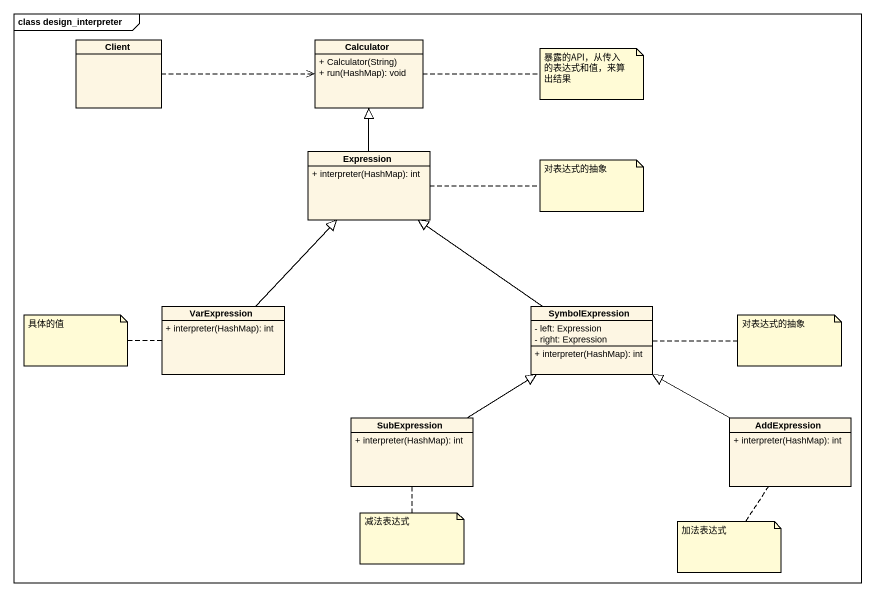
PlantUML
@startuml
mainframe class design_interpreter
hide circle
hide empty members
skinparam classAttributeIconSize 0
class Client
class Calculator {
  + Calculator(String)
  + run(HashMap): void
}
class Expression {
  + interpreter(HashMap): int
}
class VarExpression {
  + interpreter(HashMap): int
}
class SymbolExpression {
  - left: Expression
  - right: Expression
  + interpreter(HashMap): int
}
class SubExpression {
  + interpreter(HashMap): int
}
class AddExpression {
  + interpreter(HashMap): int
}
Client .right.> Calculator
Expression -up-|> Calculator
VarExpression -up-|> Expression
SymbolExpression -up-|> Expression
SubExpression -up-|> SymbolExpression
AddExpression -left-|> SymbolExpression
note right of Calculator : 暴露的API，从传入的表达式和值，来算出结果
note right of Expression : 对表达式的抽象
note left of VarExpression : 具体的值
note right of SymbolExpression : 对表达式的抽象
note bottom of SubExpression : 减法表达式
note bottom of AddExpression : 加法表达式
@enduml
